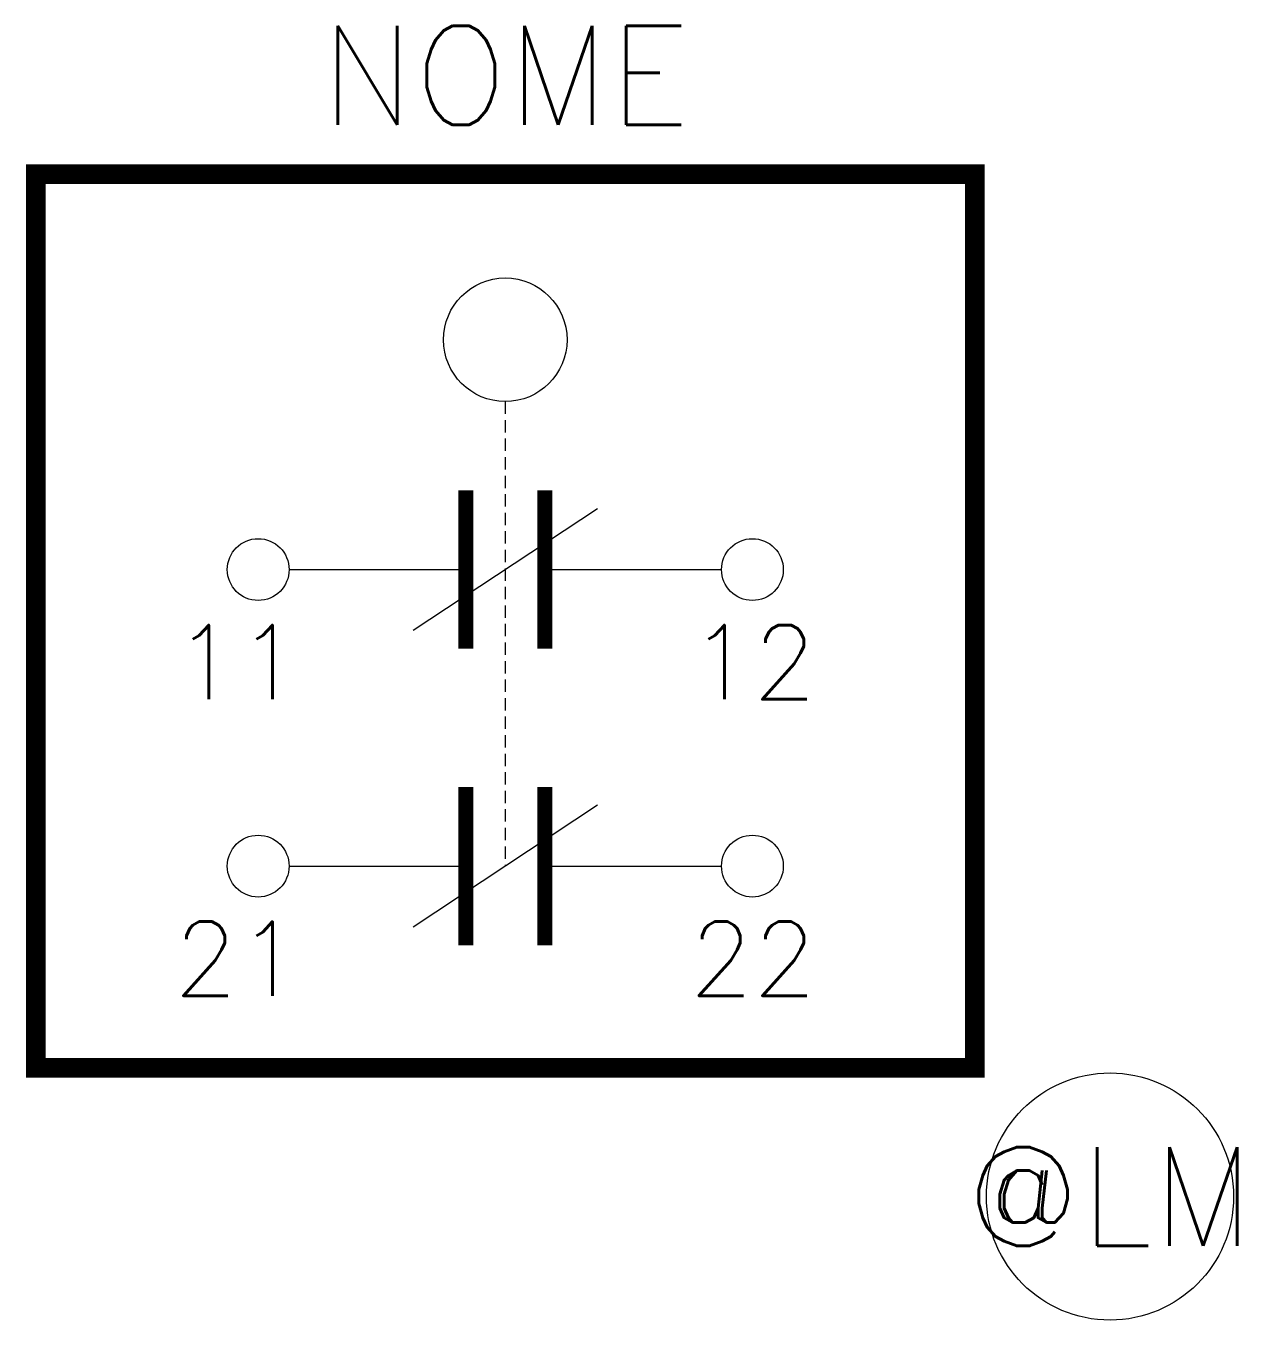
# Model space of a CAD drawing. Header units: millimetres. Extents: x 2548 to 2572.5, y 1003.7 to 1029.9.
import ezdxf
from ezdxf.enums import TextEntityAlignment as Align

# ---------------------------------------------------------------- set-up
doc = ezdxf.new("R2010")
doc.units = ezdxf.units.MM
doc.linetypes.add('HIDDEN', pattern=[0.375, 0.25, -0.125])
doc.styles.add('ROMANS', font='romans')

msp = doc.modelspace()

# ---------------------------------------------------------------- linework, layer by layer
for p, q in [((2553.304, 1018.93), (2556.879, 1018.93)), ((2558.479, 1018.93), (2562.054, 1018.93)), ((2553.304, 1012.93), (2556.879, 1012.93)), ((2558.479, 1012.93), (2562.054, 1012.93))]:
    msp.add_line(p, q)
at = {"color": 5, "const_width": 0.4}
msp.add_lwpolyline([(2548.179, 1008.847), (2567.179, 1008.847), (2567.179, 1026.93), (2548.179, 1026.93)], close=True, dxfattribs=at)
at = {"linetype": 'HIDDEN', "flags": 128}
msp.add_lwpolyline([(2557.679, 1022.33), (2557.679, 1012.93)], dxfattribs=at)
at = {"const_width": 0.3}
for points in [[(2556.879, 1017.33), (2556.879, 1020.53)], [(2558.479, 1017.33), (2558.479, 1020.53)], [(2556.879, 1011.33), (2556.879, 1014.53)], [(2558.479, 1011.33), (2558.479, 1014.53)]]:
    msp.add_lwpolyline(points, dxfattribs=at)
for points in [[(2559.545, 1020.162), (2555.813, 1017.698)], [(2559.545, 1014.162), (2555.813, 1011.698)]]:
    msp.add_lwpolyline(points)
for centre, radius in [((2557.679, 1023.58), 1.25), ((2552.679, 1018.93), 0.625), ((2562.679, 1018.93), 0.625), ((2552.679, 1012.93), 0.625), ((2562.679, 1012.93), 0.625), ((2569.914, 1006.245), 2.5)]:
    msp.add_circle(centre, radius)

# ---------------------------------------------------------------- texts
at = {"style": 'ROMANS', "flags": 4}
for tag, text, p in [('NOME', 'NOME', (2557.679, 1028.93)), ('@LM', '@LM', (2569.914, 1006.245))]:
    msp.add_attdef(tag, text=text, height=2, dxfattribs=at).set_placement(p, align=Align.MIDDLE_CENTER)
for tag, text, p in [('11', '11', (2550.973, 1017.058)), ('21', '21', (2550.973, 1011.058))]:
    msp.add_attdef(tag, text=text, height=1.5, dxfattribs=at).set_placement(p, align=Align.MIDDLE_LEFT)
for tag, text, p in [('12', '12', (2563.975, 1017.058)), ('22', '22', (2563.975, 1011.058))]:
    msp.add_attdef(tag, text=text, height=1.5, dxfattribs=at).set_placement(p, align=Align.MIDDLE_RIGHT)

doc.saveas('drawing.dxf')
